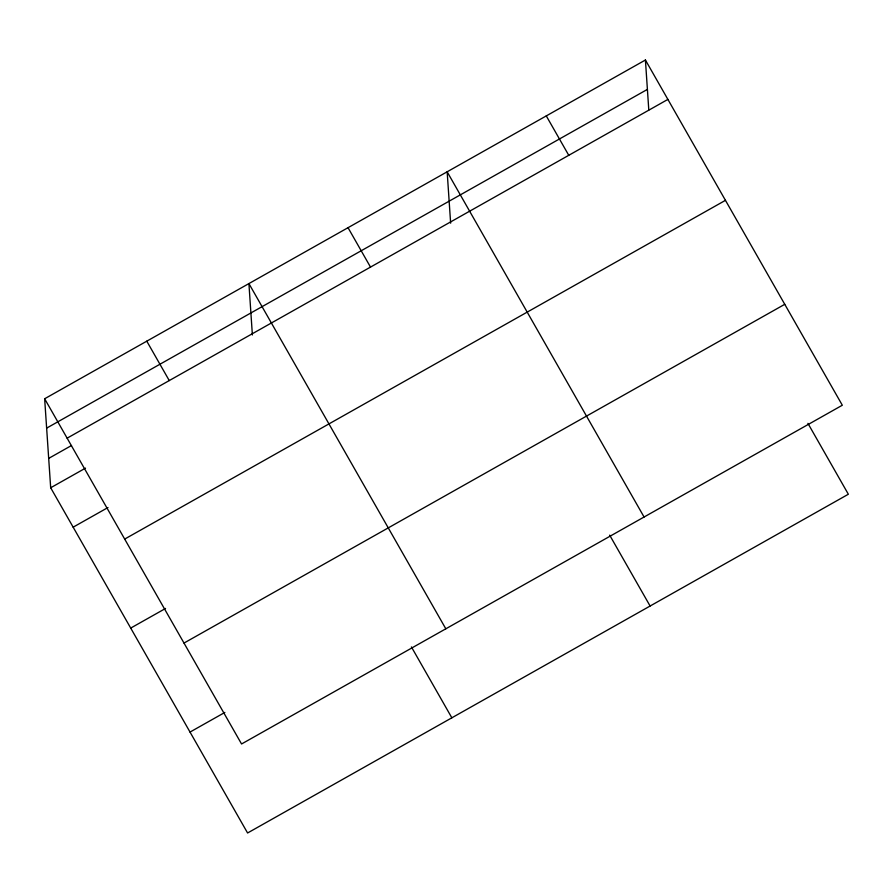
<?xml version="1.0" encoding="UTF-8"?>
<svg xmlns="http://www.w3.org/2000/svg" width="893" height="893" viewBox="0 0 893 893"><rect width="100%" height="100%" fill="white"/><g stroke="black" fill="none" stroke-linecap="round" stroke-linejoin="round"><path stroke-width="1.34" d="M44.65 398.758L645.416 60.01L842.322 405.232L241.556 743.981L44.65 398.758L50.678 487.768L247.584 832.99L848.35 494.242L807.919 423.36M46.637 428.127L647.403 89.389M67.131 438.162L667.886 99.413M48.691 458.388L71.518 445.518M50.678 487.768L85.527 468.122M73.159 527.171L107.997 507.525M124.685 539.082L725.451 200.333M130.713 628.092L165.562 608.446M184.003 643.06L784.757 304.312M190.03 732.07L224.869 712.424M546.282 115.911L568.763 155.315M644.076 517.025L447.159 171.802L450.641 223.183M609.662 535.141L650.104 606.023M348.036 227.693L370.506 267.096M445.819 628.806L248.913 283.583L252.384 334.964M411.416 646.934L451.847 717.816M146.776 341.171L169.257 380.574M645.416 60.01L648.798 110.018"/></g></svg>
